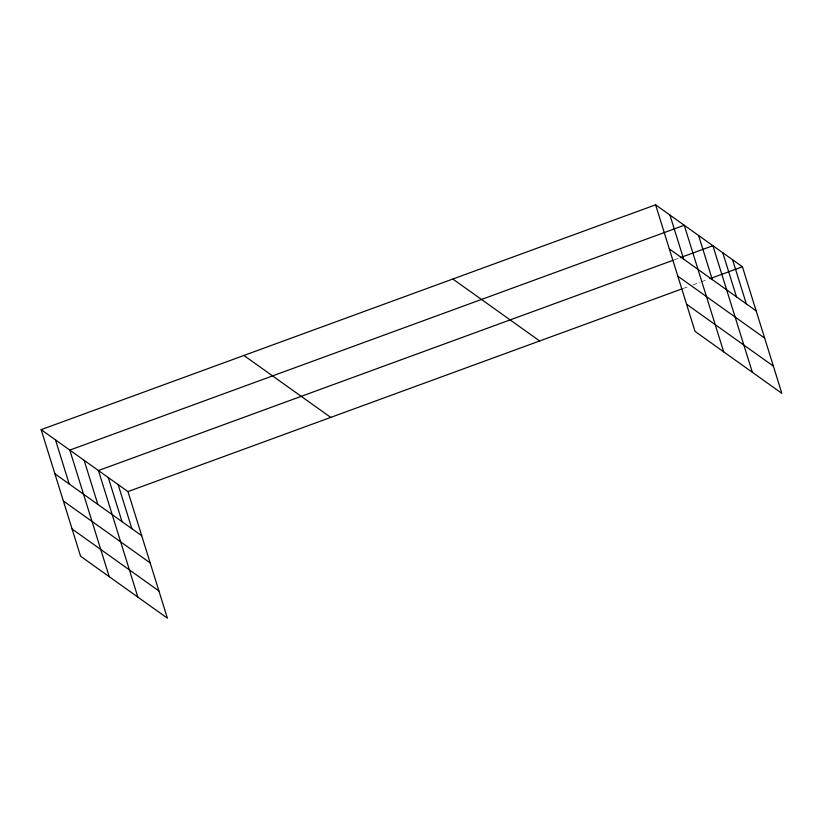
<?xml version="1.0" encoding="UTF-8"?>
<svg xmlns="http://www.w3.org/2000/svg" width="823" height="823" viewBox="0 0 823 823"><rect width="100%" height="100%" fill="white"/><g stroke="black" fill="none" stroke-linecap="round" stroke-linejoin="round"><path stroke-width="0.62" stroke-dasharray="4.12 3.09" d="M674.284 259.842L679.109 258.072M683.285 288.41L689.324 286.198M692.945 284.881L700.188 282.227M701.391 281.785L707.42 279.573"/><path stroke-width="1.23" d="M41.15 429.657L127.966 491.598L167.398 618.176L80.572 556.235L41.15 429.657L655.602 204.824L742.428 266.765L781.85 393.343L695.034 331.402L655.602 204.824M673.08 260.284L98.451 470.54L137.873 597.117M680.323 257.63L712.903 245.707L752.335 372.284M127.966 491.598L682.082 288.852M709.838 278.699L742.428 266.765M669.346 248.947L756.162 310.888M677.823 276.158L764.639 338.099M686.557 304.191L773.373 366.132M452.835 279.018L539.651 340.959M243.917 355.464L330.743 417.405M54.894 473.77L141.71 535.711M63.361 500.981L150.187 562.922M72.095 529.024L158.921 590.965M732.583 259.749L746.327 303.862M722.748 252.733L736.492 296.846M698.583 235.491L712.327 279.604M723.684 351.843L684.252 225.265L69.801 450.099L109.222 576.676M669.932 215.05L683.676 259.163M118.131 484.582L131.875 528.695M108.286 477.556L122.03 521.679M84.131 460.314L97.865 504.437M55.48 439.873L69.214 483.996"/></g></svg>
